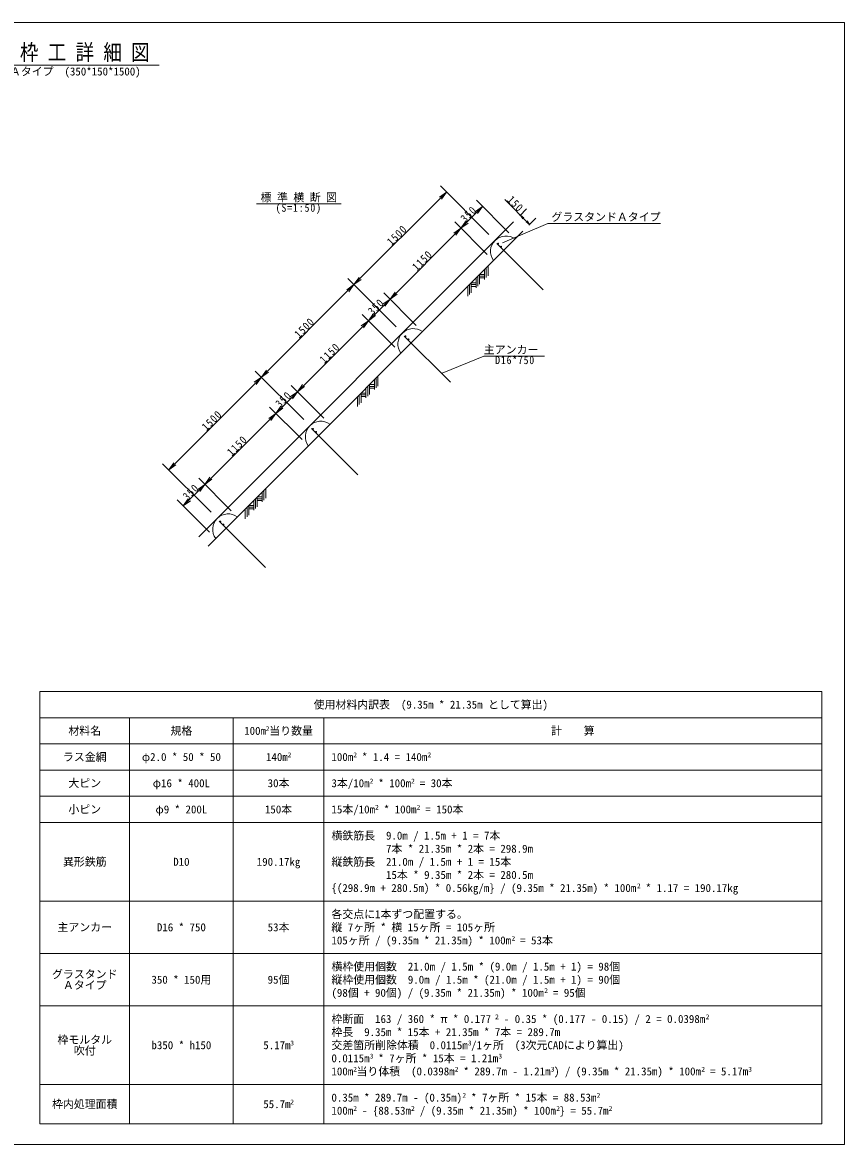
# Model space of a CAD drawing. Units: millimetres on the paper, scale 1:50. Extents: x 20 to 400, y 20 to 277.
# Drawn here: x 211.6 to 400, y 20 to 277 of the extents above; entities that cross this region are included whole.
import ezdxf
from ezdxf.enums import TextEntityAlignment as Align

# ---------------------------------------------------------------- set-up
doc = ezdxf.new("R2010")
doc.units = ezdxf.units.MM
doc.layers.add('A1', color=7, linetype='Continuous', lineweight=20)
doc.styles.add('ＭＳ ゴシック', font='')
doc.styles.get('ＭＳ ゴシック').set_extended_font_data('MS Gothic')

# ---------------------------------------------------------------- blocks, each defined once
blk = doc.blocks.new('open_arrow')
at = {"color": 0, "linetype": 'Continuous', "lineweight": -2}
blk.add_lwpolyline([(7.5, 1.25), (0, 0), (7.5, -1.25)], dxfattribs=at)

msp = doc.modelspace()

# ---------------------------------------------------------------- linework, layer by layer
at = {"layer": 'A1'}
for p, q in [((400, 277), (20, 277)), ((400, 20), (400, 277)), ((242.986, 267.225), (177.014, 267.225)), ((318.501, 228.467), (307.39, 239.578)), ((287.591, 216.951), (308.804, 238.164)), ((327.846, 230.74), (322.136, 236.45)), ((284.674, 235.469), (265.234, 235.469)), ((312.119, 229.899), (317.069, 234.849)), ((323.097, 228.82), (315.654, 236.263)), ((325.572, 232.709), (327.138, 234.276)), ((318.147, 223.871), (310.705, 231.313)), ((327.693, 230.588), (329.26, 232.155)), ((252.033, 159.17), (324.158, 231.295)), ((254.154, 157.049), (326.279, 229.174)), ((295.855, 213.635), (312.119, 229.899)), ((321.634, 226.527), (331.998, 230.975)), ((357.837, 230.975), (331.998, 230.975)), ((320.331, 226.397), (330.937, 215.79)), ((318.32, 221.215), (318.32, 218.967)), ((315.584, 218.479), (315.584, 216.23)), ((315.987, 218.882), (315.987, 216.633)), ((316.39, 219.285), (316.39, 217.036)), ((316.39, 219.285), (317.514, 219.285)), ((316.39, 218.882), (317.514, 218.882)), ((316.39, 218.479), (317.514, 218.479)), ((317.514, 220.409), (317.514, 218.161)), ((317.917, 220.812), (317.917, 218.564)), ((266.377, 195.737), (287.591, 216.951)), ((297.288, 207.254), (286.176, 218.365)), ((313.654, 216.548), (313.654, 214.3)), ((314.057, 216.952), (314.057, 214.703)), ((314.46, 217.355), (314.46, 215.106)), ((314.46, 217.355), (315.584, 217.355)), ((314.46, 216.952), (315.584, 216.952)), ((314.46, 216.548), (315.584, 216.548)), ((290.906, 208.686), (295.855, 213.635)), ((301.884, 207.607), (294.441, 215.05)), ((274.642, 192.422), (290.906, 208.686)), ((296.934, 202.657), (289.491, 210.1)), ((299.117, 205.184), (309.724, 194.577)), ((317.347, 200.582), (307.833, 196.708)), ((317.347, 200.582), (331.252, 200.582)), ((245.164, 174.524), (266.377, 195.737)), ((276.074, 186.04), (264.963, 197.152)), ((292.674, 195.569), (292.674, 193.32)), ((293.077, 195.972), (293.077, 193.723)), ((280.671, 186.394), (273.228, 193.836)), ((290.34, 193.235), (290.34, 190.987)), ((290.743, 193.638), (290.743, 191.39)), ((291.146, 194.041), (291.146, 191.793)), ((291.146, 194.041), (292.271, 194.041)), ((291.146, 193.638), (292.271, 193.638)), ((291.146, 193.235), (292.271, 193.235)), ((292.271, 195.166), (292.271, 192.917)), ((269.692, 187.472), (274.642, 192.422)), ((288.41, 191.305), (288.41, 189.056)), ((288.813, 191.708), (288.813, 189.459)), ((289.216, 192.111), (289.216, 189.862)), ((289.216, 192.111), (290.34, 192.111)), ((289.216, 191.708), (290.34, 191.708)), ((289.216, 191.305), (290.34, 191.305)), ((275.721, 181.444), (268.278, 188.887)), ((253.429, 171.209), (269.692, 187.472)), ((277.904, 183.971), (288.511, 173.364)), ((254.861, 164.827), (243.75, 175.938)), ((259.457, 165.181), (252.015, 172.623)), ((248.479, 166.259), (253.429, 171.209)), ((266.963, 169.858), (266.963, 167.61)), ((267.366, 170.261), (267.366, 168.013)), ((254.508, 160.231), (247.065, 167.673)), ((264.63, 167.525), (264.63, 165.276)), ((265.033, 167.928), (265.033, 165.679)), ((265.436, 168.331), (265.436, 166.082)), ((265.436, 168.331), (266.56, 168.331)), ((265.436, 167.928), (266.56, 167.928)), ((265.436, 167.525), (266.56, 167.525)), ((266.56, 169.455), (266.56, 167.207)), ((262.699, 165.594), (262.699, 163.346)), ((263.102, 165.997), (263.102, 163.749)), ((263.505, 166.4), (263.505, 164.152)), ((263.505, 166.4), (264.63, 166.4)), ((263.505, 165.997), (264.63, 165.997)), ((263.505, 165.594), (264.63, 165.594)), ((256.691, 162.757), (267.298, 152.151)), ((215.656, 123.761), (215.656, 24.761)), ((215.656, 123.761), (394.756, 123.761)), ((394.756, 123.761), (394.756, 24.761)), ((215.656, 117.761), (394.756, 117.761)), ((236.176, 117.761), (236.176, 24.761)), ((259.936, 117.761), (259.936, 24.761)), ((280.696, 117.761), (280.696, 24.761)), ((215.656, 111.761), (394.756, 111.761)), ((215.656, 105.761), (394.756, 105.761)), ((215.656, 99.761), (394.756, 99.761)), ((215.656, 93.761), (394.756, 93.761)), ((215.656, 75.761), (394.756, 75.761)), ((215.656, 63.761), (394.756, 63.761)), ((215.656, 51.761), (394.756, 51.761)), ((215.656, 33.761), (394.756, 33.761)), ((215.656, 24.761), (394.756, 24.761)), ((400, 20), (20, 20))]:
    msp.add_line(p, q, dxfattribs=at)
for centre in [(320.623, 226.345), (321.33, 225.637), (299.41, 205.131), (300.117, 204.424), (278.197, 183.918), (278.904, 183.211), (256.983, 162.705), (257.69, 161.998)]:
    msp.add_circle(centre, 0.1, dxfattribs=at)
for centre in [(322.419, 224.548), (301.206, 203.335), (279.993, 182.122), (258.78, 160.909)]:
    msp.add_arc(centre, 3.542, 53.79741, 216.20259, dxfattribs=at)

# ---------------------------------------------------------------- block references
for p, xscale, yscale, rotation in [((308.804, 238.164), 0.263, 0.263, 225), ((317.069, 234.849), 0.263, 0.263, 225), ((312.119, 229.899), 0.263, 0.263, 45), ((325.724, 232.862), 0.132, 0.132, 315), ((327.846, 230.74), 0.132, 0.132, 135), ((312.119, 229.899), 0.263, 0.263, 225), ((287.591, 216.951), 0.263, 0.263, 45), ((287.591, 216.951), 0.263, 0.263, 225), ((295.855, 213.635), 0.263, 0.263, 225), ((295.855, 213.635), 0.263, 0.263, 45), ((290.906, 208.686), 0.263, 0.263, 225), ((290.906, 208.686), 0.263, 0.263, 45), ((266.377, 195.737), 0.263, 0.263, 225), ((266.377, 195.737), 0.263, 0.263, 45), ((274.642, 192.422), 0.263, 0.263, 45), ((274.642, 192.422), 0.263, 0.263, 225), ((269.692, 187.472), 0.263, 0.263, 225), ((269.692, 187.472), 0.263, 0.263, 45), ((245.164, 174.524), 0.263, 0.263, 45), ((253.429, 171.209), 0.263, 0.263, 45), ((253.429, 171.209), 0.263, 0.263, 225), ((248.479, 166.259), 0.263, 0.263, 45)]:
    msp.add_blockref('open_arrow', p, dxfattribs=dict(at, xscale=xscale, yscale=yscale, rotation=rotation))

# ---------------------------------------------------------------- texts
at = {"layer": 'A1', "style": 'ＭＳ ゴシック', "width": 0.85}
msp.add_text('簡 易 吹 付 法 枠 工 詳 細 図', height=3.666, dxfattribs=at).set_placement((210, 267.225), align=Align.BOTTOM_CENTER)
at = {"layer": 'A1', "style": 'ＭＳ ゴシック'}
msp.add_text('イージーシェルフ工法\u3000Ａタイプ\u3000(350*150*1500)', height=1.833, dxfattribs=at).set_placement((210, 266.685), align=Align.TOP_CENTER)
msp.add_text('標 準 横 断 図', height=1.833, dxfattribs=at).set_placement((274.954, 235.469), align=Align.BOTTOM_CENTER)
msp.add_text('グラスタンドＡタイプ', height=1.833, dxfattribs=at).set_placement((357.837, 230.975), align=Align.BOTTOM_RIGHT)
msp.add_text('主アンカー', height=1.833, dxfattribs=at).set_placement((317.347, 200.582), align=Align.BOTTOM_LEFT)
for s, height, p in [('使用材料内訳表\u3000(9.35m * 21.35m として算出)', 1.833, (305.206, 120.761)), ('材料名', 1.833, (225.916, 114.761)), ('規格', 1.833, (248.056, 114.761)), ('100m', 1.833, (264.941, 114.761)), ('2', 1.1, (267.816, 115.261)), ('当り数量', 1.833, (273.191, 114.761)), ('計\u3000\u3000算', 1.833, (337.726, 114.761)), ('ラス金網', 1.833, (225.916, 108.761)), ('φ2.0 * 50 * 50', 1.833, (248.056, 108.761)), ('140m', 1.833, (269.941, 108.761)), ('2', 1.1, (272.816, 109.261)), ('大ピン', 1.833, (225.916, 102.761)), ('φ16 * 400L', 1.833, (248.056, 102.761)), ('30本', 1.833, (270.316, 102.761)), ('小ピン', 1.833, (225.916, 96.761)), ('φ9 * 200L', 1.833, (248.056, 96.761)), ('150本', 1.833, (270.316, 96.761)), ('異形鉄筋', 1.833, (225.916, 84.761)), ('D10', 1.833, (248.056, 84.761)), ('190.17kg', 1.833, (270.316, 84.761)), ('主アンカー', 1.833, (225.916, 69.761)), ('D16 * 750', 1.833, (248.056, 69.761)), ('53本', 1.833, (270.316, 69.761)), ('グラスタンド', 1.833, (225.916, 59.011)), ('Ａタイプ', 1.833, (225.916, 56.511)), ('350 * 150用', 1.833, (248.056, 57.761)), ('95個', 1.833, (270.316, 57.761)), ('枠モルタル', 1.833, (225.916, 44.011)), ('b350 * h150', 1.833, (248.056, 42.761)), ('3', 1.1, (273.441, 43.261)), ('吹付', 1.833, (225.916, 41.511)), ('5.17m', 1.833, (269.941, 42.761)), ('枠内処理面積', 1.833, (225.916, 29.261)), ('55.7m', 1.833, (269.941, 29.261)), ('2', 1.1, (273.441, 29.761))]:
    msp.add_text(s, height=height, dxfattribs=at).set_placement(p, align=Align.MIDDLE_CENTER)
for s, height, p in [('100m', 1.833, (282.436, 108.761)), ('2', 1.1, (287.436, 109.261)), (' * 1.4 = 140m', 1.833, (288.186, 108.761)), ('2', 1.1, (304.436, 109.261)), ('3本/10m', 1.833, (282.436, 102.761)), ('2', 1.1, (291.186, 103.261)), (' * 100m', 1.833, (291.936, 102.761)), ('2', 1.1, (300.686, 103.261)), (' = 30本', 1.833, (301.436, 102.761)), ('15本/10m', 1.833, (282.436, 96.761)), ('2', 1.1, (292.436, 97.261)), (' * 100m', 1.833, (293.186, 96.761)), ('2', 1.1, (301.936, 97.261)), (' = 150本', 1.833, (302.686, 96.761)), ('横鉄筋長\u30009.0m / 1.5m + 1 = 7本', 1.833, (282.436, 90.761)), ('\u3000\u3000\u3000\u3000\u30007本 * 21.35m * 2本 = 298.9m', 1.833, (282.436, 87.761)), ('縦鉄筋長\u300021.0m / 1.5m + 1 = 15本', 1.833, (282.436, 84.761)), ('\u3000\u3000\u3000\u3000\u300015本 * 9.35m * 2本 = 280.5m', 1.833, (282.436, 81.761)), ('{(298.9m + 280.5m) * 0.56kg/m} / (9.35m * 21.35m) * 100m', 1.833, (282.436, 78.761)), ('2', 1.1, (352.436, 79.261)), (' * 1.17 = 190.17kg', 1.833, (353.186, 78.761)), ('各交点に1本ずつ配置する。', 1.833, (282.436, 72.761)), ('縦 7ヶ所 * 横 15ヶ所 = 105ヶ所', 1.833, (282.436, 69.761)), ('105ヶ所 / (9.35m * 21.35m) * 100m', 1.833, (282.436, 66.761)), ('2', 1.1, (323.686, 67.261)), (' = 53本', 1.833, (324.436, 66.761)), ('横枠使用個数\u300021.0m / 1.5m * (9.0m / 1.5m + 1) = 98個', 1.833, (282.436, 60.761)), ('縦枠使用個数\u30009.0m / 1.5m * (21.0m / 1.5m + 1) = 90個', 1.833, (282.436, 57.761)), ('(98個 + 90個) / (9.35m * 21.35m) * 100m', 1.833, (282.436, 54.761)), ('2', 1.1, (331.186, 55.261)), (' = 95個', 1.833, (331.936, 54.761)), ('枠断面\u3000163 / 360 * π * 0.177', 1.833, (282.436, 48.761)), ('2', 1.1, (319.936, 49.261)), (' - 0.35 * (0.177 - 0.15) / 2 = 0.0398m', 1.833, (320.686, 48.761)), ('2', 1.1, (368.186, 49.261)), ('枠長\u30009.35m * 15本 + 21.35m * 7本 = 289.7m', 1.833, (282.436, 45.761)), ('交差箇所削除体積\u30000.0115m', 1.833, (282.436, 42.761)), ('3', 1.1, (313.686, 43.261)), ('/1ヶ所\u3000(3次元CADにより算出)', 1.833, (314.436, 42.761)), ('0.0115m', 1.833, (282.436, 39.761)), ('3', 1.1, (291.186, 40.261)), (' * 7ヶ所 * 15本 = 1.21m', 1.833, (291.936, 39.761)), ('3', 1.1, (320.686, 40.261)), ('100m', 1.833, (282.436, 36.761)), ('2', 1.1, (287.436, 37.261)), ('当り体積\u3000(0.0398m', 1.833, (288.186, 36.761)), ('2', 1.1, (310.686, 37.261)), (' * 289.7m - 1.21m', 1.833, (311.436, 36.761)), ('3', 1.1, (332.686, 37.261)), (') / (9.35m * 21.35m) * 100m', 1.833, (333.436, 36.761)), ('2', 1.1, (367.186, 37.261)), (' = 5.17m', 1.833, (367.936, 36.761)), ('3', 1.1, (377.936, 37.261)), ('0.35m * 289.7m - (0.35m)', 1.833, (282.436, 30.761)), ('2', 1.1, (312.436, 31.261)), (' * 7ヶ所 * 15本 = 88.53m', 1.833, (313.186, 30.761)), ('2', 1.1, (343.186, 31.261)), ('100m', 1.833, (282.436, 27.761)), ('2', 1.1, (287.436, 28.261)), (' - {88.53m', 1.833, (288.186, 27.761)), ('2', 1.1, (300.686, 28.261)), (' / (9.35m * 21.35m) * 100m', 1.833, (301.436, 27.761)), ('2', 1.1, (333.936, 28.261)), ('} = 55.7m', 1.833, (334.686, 27.761)), ('2', 1.1, (345.936, 28.261))]:
    msp.add_text(s, height=height, dxfattribs=at).set_placement(p, align=Align.MIDDLE_LEFT)
at = {"layer": 'A1', "char_height": 1.833, "attachment_point": 8, "style": 'ＭＳ ゴシック'}
for s, insert, rotation in [('\\T1.18;\\W0.9;150', (323.939, 234.788), 315), ('\\T1.18;\\W0.9;350', (314.523, 232.444), 45), ('\\T1.18;\\W0.9;1500', (298.126, 227.628), 45), ('\\T1.18;\\W0.9;1150', (303.916, 221.838), 45), ('\\T1.18;\\W0.9;350', (293.31, 211.231), 45), ('\\T1.18;\\W0.9;1500', (276.913, 206.415), 45), ('\\T1.18;\\W0.9;1150', (282.703, 200.625), 45), ('\\T1.18;\\W0.9;350', (272.097, 190.018), 45), ('\\T1.18;\\W0.9;1500', (255.7, 185.201), 45), ('\\T1.18;\\W0.9;1150', (261.49, 179.411), 45), ('\\T1.18;\\W0.9;350', (250.883, 168.805), 45)]:
    msp.add_mtext(s, dxfattribs=dict(at, insert=insert, rotation=rotation))
at = {"layer": 'A1', "char_height": 1.833, "style": 'ＭＳ ゴシック'}
for s, insert, attachment_point in [('\\T1.18;\\W0.9;(S=1:50)', (274.954, 235.469), 2), ('\\T1.16;\\W0.9;\u3000D16*750', (317.347, 200.582), 1)]:
    msp.add_mtext(s, dxfattribs=dict(at, insert=insert, attachment_point=attachment_point))

doc.saveas('drawing.dxf')
